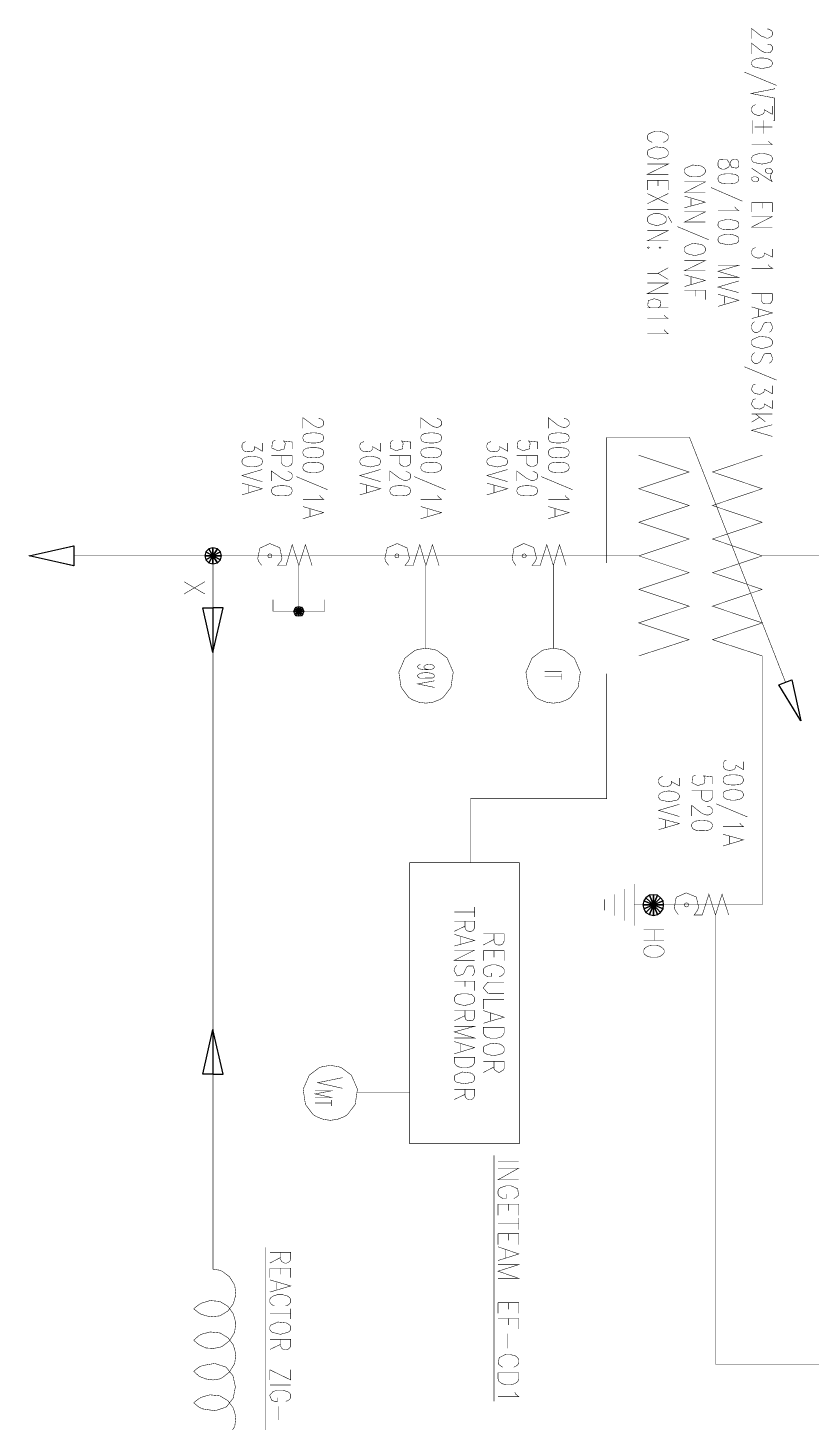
# Model space of a CAD drawing. Extents: x 0.1 to 11.6, y 0.2 to 16.4.
# Drawn here: x 1.821 to 3.105, y 8.821 to 11.108 of the extents above; entities that cross this region are included whole.
import ezdxf

# ---------------------------------------------------------------- set-up
doc = ezdxf.new("R2010")
doc.units = 0
doc.header["$MEASUREMENT"] = 0

msp = doc.modelspace()

# ---------------------------------------------------------------- linework, layer by layer
at = {"color": 0, "const_width": 0.000833}
for points in [[(3.03331, 11.1058), (3.035, 11.1058), (3.03999, 11.1033), (3.04167, 11.1008), (3.04167, 11.0958), (3.03999, 11.0933), (3.035, 11.0908), (3.03168, 11.0908), (3.02832, 11.0925), (3.02333, 11.0941), (3.00749, 11.1067), (3.00749, 11.09)], [(3.03331, 11.0808), (3.035, 11.0808), (3.03836, 11.08), (3.03999, 11.0792), (3.04167, 11.0767), (3.04167, 11.0717), (3.03999, 11.0692), (3.03836, 11.0675), (3.035, 11.0667), (3.03168, 11.0667), (3.02832, 11.0675), (3.02333, 11.07), (3.00749, 11.0825), (3.00749, 11.065)], [(3.04833, 11.0133), (2.99582, 11.035)], [(3.04497, 11.0092), (3.04497, 11.0075), (3.00667, 11), (3.04497, 10.9925), (3.04497, 10.955), (3.04249, 10.955)], [(3.04167, 10.9792), (3.04167, 10.9658), (3.02832, 10.9733), (3.02832, 10.9691), (3.02669, 10.9666), (3.02501, 10.9658), (3.02083, 10.9641), (3.01753, 10.9641), (3.01247, 10.9658), (3.00917, 10.9683), (3.00749, 10.9716), (3.00749, 10.9758), (3.00917, 10.9792), (3.01417, 10.9817)], [(3.00917, 10.9558), (3.00917, 10.9341)], [(3.02669, 10.9558), (3.02669, 10.9341)], [(2.86253, 10.92), (2.86583, 10.9208), (2.86914, 10.9233), (2.87082, 10.9258), (2.87082, 10.9308), (2.86914, 10.9333), (2.86253, 10.9366), (2.85747, 10.9375), (2.84918, 10.9375), (2.845, 10.9366), (2.83832, 10.9333), (2.83664, 10.9308), (2.83664, 10.9258), (2.83832, 10.9233), (2.84169, 10.9208), (2.845, 10.92)], [(3.04167, 10.945), (3.01247, 10.945)], [(3.035, 10.9217), (3.03668, 10.92), (3.04167, 10.9158), (3.00749, 10.9158)], [(2.83664, 10.8842), (2.87082, 10.8842), (2.83664, 10.8675), (2.87082, 10.8675)], [(3.04167, 10.855), (3.00749, 10.8775)], [(3.04167, 10.8708), (3.03836, 10.8683), (3.035, 10.8683), (3.03168, 10.87), (3.03, 10.8725), (3.03, 10.875), (3.03331, 10.8775), (3.03668, 10.8775), (3.03999, 10.8758), (3.04167, 10.8733), (3.04167, 10.8708), (3.03999, 10.8683), (3.03836, 10.865), (3.03836, 10.8617), (3.03999, 10.8575), (3.04167, 10.855)], [(2.83664, 10.8575), (2.87082, 10.8575), (2.87082, 10.8416)], [(2.83664, 10.8575), (2.83664, 10.8416)], [(2.85417, 10.8575), (2.85417, 10.8483)], [(2.89751, 10.855), (2.93164, 10.855), (2.89751, 10.8375), (2.93164, 10.8375)], [(2.99251, 10.8233), (2.94081, 10.8458)], [(2.87082, 10.8358), (2.83664, 10.8192)], [(2.87082, 10.8192), (2.83664, 10.8358)], [(2.89751, 10.8317), (2.93164, 10.8217), (2.89751, 10.8125)], [(2.90831, 10.8275), (2.90831, 10.8158)], [(3.00749, 10.8208), (3.04167, 10.8208), (3.04167, 10.8058)], [(3.00749, 10.8208), (3.00749, 10.8058)], [(3.02501, 10.8208), (3.02501, 10.8116)], [(2.87082, 10.81), (2.83664, 10.81)], [(2.87082, 10.7983), (2.87668, 10.7883)], [(2.89751, 10.8058), (2.93164, 10.8058), (2.89751, 10.7892), (2.93164, 10.7892)], [(2.97999, 10.8141), (2.98167, 10.8116), (2.98665, 10.8075), (2.95247, 10.8075)], [(3.00749, 10.7983), (3.04167, 10.7983), (3.00749, 10.7808), (3.04167, 10.7808)], [(2.83664, 10.775), (2.87082, 10.775), (2.83664, 10.7583), (2.87082, 10.7583)], [(2.9375, 10.76), (2.88585, 10.7816)], [(3.04167, 10.745), (3.04167, 10.7317), (3.02832, 10.7383), (3.02832, 10.735), (3.02669, 10.7325), (3.02501, 10.7317), (3.02083, 10.73), (3.01753, 10.73), (3.01247, 10.7317), (3.00917, 10.7342), (3.00749, 10.7375), (3.00749, 10.7408), (3.00917, 10.745), (3.01085, 10.7458), (3.01417, 10.7475)], [(2.89751, 10.7258), (2.93164, 10.7258), (2.89751, 10.7092), (2.93164, 10.7092)], [(2.87082, 10.7141), (2.85417, 10.705), (2.83664, 10.705)], [(2.87082, 10.695), (2.85417, 10.705)], [(2.89751, 10.7025), (2.93164, 10.6933), (2.89751, 10.6833)], [(2.95247, 10.7183), (2.98665, 10.7183), (2.95247, 10.7083), (2.98665, 10.6983), (2.95247, 10.6983)], [(3.035, 10.7191), (3.03668, 10.7166), (3.04167, 10.7133), (3.00749, 10.7133)], [(2.83664, 10.6891), (2.87082, 10.6891), (2.83664, 10.6717), (2.87082, 10.6717)], [(2.90831, 10.6992), (2.90831, 10.6866)], [(2.98665, 10.6925), (2.95247, 10.6825), (2.98665, 10.6733)], [(2.85417, 10.6483), (2.85747, 10.6508), (2.85856, 10.6525), (2.85753, 10.6603), (2.84787, 10.6634), (2.83822, 10.6603), (2.83724, 10.6525), (2.83832, 10.6508), (2.84169, 10.6483)], [(2.89751, 10.6775), (2.93164, 10.6775), (2.93164, 10.6617)], [(2.91499, 10.6775), (2.91499, 10.6675)], [(2.95247, 10.6708), (2.98665, 10.6608), (2.95247, 10.6508)], [(2.96332, 10.6667), (2.96332, 10.655)], [(3.00749, 10.6717), (3.04167, 10.6717), (3.04167, 10.6608), (3.03999, 10.6575), (3.03836, 10.6558), (3.035, 10.655), (3.03, 10.655), (3.02669, 10.6558), (3.02501, 10.6575), (3.02333, 10.6608), (3.02333, 10.6717)], [(2.87082, 10.6483), (2.83664, 10.6483)], [(2.86415, 10.6367), (2.86583, 10.6342), (2.87082, 10.6308), (2.83664, 10.6308)], [(3.00749, 10.65), (3.04167, 10.64), (3.00749, 10.6308)], [(3.01915, 10.6467), (3.01915, 10.6342)], [(2.86415, 10.6125), (2.86583, 10.61), (2.87082, 10.6058), (2.83664, 10.6058)], [(3.03668, 10.6083), (3.03999, 10.6108), (3.04167, 10.615), (3.04189, 10.6172), (3.03857, 10.6249), (3.03017, 10.6247), (3.02832, 10.6233), (3.02669, 10.6208), (3.02333, 10.6133), (3.02165, 10.6108), (3.02083, 10.61), (3.01753, 10.6083), (3.01247, 10.6083), (3.00917, 10.6108), (3.00749, 10.615), (3.00749, 10.6191), (3.00917, 10.6233), (3.01247, 10.6258)], [(3.03668, 10.5575), (3.03999, 10.56), (3.04167, 10.5633), (3.04194, 10.5657), (3.03885, 10.5738), (3.03022, 10.5738), (3.02832, 10.5725), (3.02669, 10.57), (3.02333, 10.5625), (3.02165, 10.56), (3.02083, 10.5591), (3.01753, 10.5575), (3.01247, 10.5575), (3.00917, 10.56), (3.00749, 10.5633), (3.00749, 10.5683), (3.00917, 10.5725), (3.01247, 10.575)], [(3.04833, 10.53), (2.99582, 10.5517)], [(3.04167, 10.5208), (3.04167, 10.5075), (3.02832, 10.515), (3.02832, 10.5117), (3.02746, 10.5099), (3.02121, 10.5065), (3.01247, 10.5079), (3.00726, 10.5138), (3.00928, 10.521), (3.01085, 10.5225), (3.01417, 10.5233)], [(3.04167, 10.4966), (3.04167, 10.4833), (3.02832, 10.4908), (3.02832, 10.4875), (3.02746, 10.4857), (3.02121, 10.4823), (3.01247, 10.4837), (3.00726, 10.4897), (3.00928, 10.4968), (3.01085, 10.4983), (3.01417, 10.4991)], [(3.04167, 10.4742), (3.00749, 10.4742)], [(3.03, 10.4616), (3.01417, 10.4742)], [(2.29753, 10.4666), (2.29915, 10.4666), (2.30251, 10.4658), (2.30414, 10.4641), (2.30583, 10.4616), (2.30583, 10.4567), (2.30414, 10.455), (2.30251, 10.4533), (2.29915, 10.4525), (2.29585, 10.4525), (2.29335, 10.4533), (2.28836, 10.4558), (2.27165, 10.4683), (2.27165, 10.4508)], [(2.49164, 10.4666), (2.49251, 10.4666), (2.49582, 10.4658), (2.4975, 10.4641), (2.49918, 10.4616), (2.49918, 10.4567), (2.49582, 10.4533), (2.49251, 10.4525), (2.49001, 10.4525), (2.48665, 10.4533), (2.48167, 10.4558), (2.465, 10.4683), (2.465, 10.4508)], [(2.69997, 10.4666), (2.70167, 10.4666), (2.70503, 10.4658), (2.70665, 10.4641), (2.70833, 10.4616), (2.70833, 10.4567), (2.70503, 10.4533), (2.70167, 10.4525), (2.69835, 10.4525), (2.69499, 10.4533), (2.69, 10.4558), (2.67415, 10.4683), (2.67415, 10.4508)], [(3.04167, 10.4567), (3.00749, 10.4475), (3.04167, 10.4375)], [(3.02083, 10.4691), (3.00749, 10.4608)], [(2.20503, 10.4267), (2.20503, 10.4133), (2.19249, 10.4208), (2.19249, 10.4167), (2.19081, 10.4142), (2.18918, 10.4133), (2.18419, 10.4125), (2.18083, 10.4125), (2.17583, 10.4133), (2.17333, 10.4158), (2.17165, 10.4192), (2.17165, 10.4233), (2.17333, 10.4267), (2.17503, 10.4275), (2.17751, 10.4291)], [(2.25418, 10.4167), (2.25418, 10.4283), (2.24001, 10.43), (2.24164, 10.4283), (2.24278, 10.4263), (2.24126, 10.417), (2.23047, 10.414), (2.22065, 10.4186), (2.22163, 10.428), (2.22331, 10.43), (2.22667, 10.4308)], [(2.39914, 10.4267), (2.39914, 10.4133), (2.38585, 10.4208), (2.38585, 10.4167), (2.38417, 10.4142), (2.38249, 10.4133), (2.3775, 10.4125), (2.375, 10.4125), (2.37001, 10.4133), (2.36664, 10.4158), (2.36501, 10.4192), (2.36501, 10.4233), (2.36664, 10.4267), (2.37169, 10.4291)], [(2.44835, 10.4167), (2.44835, 10.4283), (2.43332, 10.43), (2.435, 10.4283), (2.43614, 10.4262), (2.43463, 10.417), (2.42421, 10.4141), (2.41476, 10.4187), (2.41581, 10.4281), (2.41749, 10.43), (2.41997, 10.4308)], [(2.60747, 10.4267), (2.60747, 10.4133), (2.59418, 10.4208), (2.59418, 10.4167), (2.5925, 10.4142), (2.59082, 10.4133), (2.58664, 10.4125), (2.58333, 10.4125), (2.57835, 10.4133), (2.57497, 10.4158), (2.57335, 10.4192), (2.57335, 10.4233), (2.57497, 10.4267), (2.58003, 10.4291)], [(2.65668, 10.4167), (2.65668, 10.4283), (2.64165, 10.43), (2.64333, 10.4283), (2.64447, 10.4262), (2.64296, 10.417), (2.63254, 10.4141), (2.6231, 10.4187), (2.62414, 10.4281), (2.62582, 10.43), (2.62918, 10.4308)], [(2.90582, 10.4358), (2.77001, 10.4358), (2.77001, 10.23)], [(3.06332, 10.0341), (2.90582, 10.4358)], [(2.22, 10.4058), (2.25418, 10.4058), (2.25418, 10.3942), (2.2525, 10.3908), (2.25082, 10.39), (2.24832, 10.3883), (2.24333, 10.3883), (2.23833, 10.3908), (2.23665, 10.3942), (2.23665, 10.4058)], [(2.41417, 10.4058), (2.44835, 10.4058), (2.44835, 10.3942), (2.44667, 10.3908), (2.44499, 10.39), (2.44168, 10.3883), (2.43668, 10.3883), (2.43332, 10.39), (2.43164, 10.3908), (2.43001, 10.3942), (2.43001, 10.4058)], [(2.6225, 10.4058), (2.65668, 10.4058), (2.65668, 10.3942), (2.655, 10.3908), (2.65332, 10.39), (2.65001, 10.3883), (2.64501, 10.3883), (2.63997, 10.3908), (2.63835, 10.3942), (2.63835, 10.4058)], [(2.82249, 10.2967), (2.905, 10.3242), (2.82249, 10.3517), (2.905, 10.3792), (2.82249, 10.4066)], [(3.02501, 10.2967), (2.94336, 10.3242), (3.02501, 10.3517), (2.94336, 10.3792), (3.02501, 10.4066)], [(2.20503, 10.3833), (2.17165, 10.3733), (2.20503, 10.3633)], [(2.39914, 10.3833), (2.36501, 10.3733), (2.39914, 10.3633)], [(2.60747, 10.3833), (2.57335, 10.3733), (2.60747, 10.3633)], [(2.17165, 10.3608), (2.20503, 10.3517), (2.17165, 10.3416)], [(2.24669, 10.38), (2.24832, 10.38), (2.25082, 10.3783), (2.2525, 10.3775), (2.25418, 10.375), (2.25418, 10.37), (2.2525, 10.3675), (2.25082, 10.3666), (2.24832, 10.365), (2.24501, 10.365), (2.23665, 10.3691), (2.22, 10.3808), (2.22, 10.3642)], [(2.3125, 10.35), (2.26085, 10.3716)], [(2.36501, 10.3608), (2.39914, 10.3517), (2.36501, 10.3416)], [(2.44, 10.38), (2.44168, 10.38), (2.44667, 10.3775), (2.44835, 10.375), (2.44835, 10.37), (2.44667, 10.3675), (2.44168, 10.365), (2.43832, 10.365), (2.43001, 10.3691), (2.41417, 10.3808), (2.41417, 10.3642)], [(2.50586, 10.35), (2.45415, 10.3716)], [(2.57335, 10.3608), (2.60747, 10.3517), (2.57335, 10.3416)], [(2.64833, 10.38), (2.65001, 10.38), (2.655, 10.3775), (2.65668, 10.375), (2.65668, 10.37), (2.655, 10.3675), (2.65001, 10.365), (2.64665, 10.365), (2.63835, 10.3691), (2.6225, 10.3808), (2.6225, 10.3642)], [(2.71419, 10.35), (2.66249, 10.3716)], [(2.18251, 10.3575), (2.18251, 10.345)], [(2.29915, 10.3408), (2.30083, 10.3383), (2.30583, 10.3342), (2.27165, 10.3342)], [(2.37582, 10.3575), (2.37582, 10.345)], [(2.49251, 10.3408), (2.49414, 10.3383), (2.49918, 10.3342), (2.465, 10.3342)], [(2.58501, 10.3575), (2.58501, 10.345)], [(2.70167, 10.3408), (2.70335, 10.3383), (2.70833, 10.3342), (2.67415, 10.3342)], [(2.27165, 10.3225), (2.30583, 10.3125), (2.27165, 10.3025)], [(2.28331, 10.3183), (2.28331, 10.3066)], [(2.465, 10.3225), (2.49918, 10.3125), (2.465, 10.3025)], [(2.47667, 10.3183), (2.47667, 10.3066)], [(2.67415, 10.3225), (2.70833, 10.3125), (2.67415, 10.3025)], [(2.685, 10.3183), (2.685, 10.3066)], [(2.82249, 10.1866), (2.905, 10.2141), (2.82249, 10.2416), (2.905, 10.2692), (2.82249, 10.2967)], [(3.02501, 10.1866), (2.94336, 10.2141), (3.02501, 10.2416), (2.94336, 10.2692), (3.02501, 10.2967)], [(2.20415, 10.2258), (2.19917, 10.2325), (2.19754, 10.2372), (2.20107, 10.2542), (2.21733, 10.2618), (2.23367, 10.255), (2.23736, 10.2381), (2.23583, 10.2333), (2.22999, 10.2258), (2.24414, 10.2258)], [(2.28668, 10.2258), (2.27582, 10.26), (2.26497, 10.2258), (2.25418, 10.26), (2.24414, 10.2258)], [(2.41249, 10.2258), (2.4075, 10.2325), (2.40603, 10.2374), (2.41004, 10.2547), (2.42626, 10.2619), (2.44243, 10.2546), (2.44646, 10.238), (2.44499, 10.2333), (2.43918, 10.2258), (2.45247, 10.2258)], [(2.49501, 10.2258), (2.48415, 10.26), (2.47331, 10.2258), (2.46332, 10.26), (2.45247, 10.2258)], [(2.62082, 10.2258), (2.61664, 10.2325), (2.61486, 10.237), (2.61778, 10.254), (2.63385, 10.2619), (2.65039, 10.2553), (2.65474, 10.2382), (2.65332, 10.2333), (2.64751, 10.2258), (2.66081, 10.2258)], [(2.70335, 10.2258), (2.69249, 10.26), (2.68251, 10.2258), (2.67165, 10.26), (2.66081, 10.2258)], [(2.82249, 10.2416), (1.89583, 10.2416)], [(2.12418, 10.1566), (2.12418, 10.2416)], [(2.26497, 10.225), (2.26497, 10.1508)], [(2.47331, 10.2258), (2.47331, 10.09)], [(2.68251, 10.2258), (2.68251, 10.09)], [(7.48503, 10.2416), (3.02501, 10.2416)], [(2.11083, 10.1992), (2.07667, 10.1791)], [(2.11083, 10.1791), (2.07667, 10.1992)], [(2.82249, 10.0775), (2.905, 10.1042), (2.82249, 10.1317), (2.905, 10.1591), (2.82249, 10.1866)], [(3.02501, 10.0775), (2.94336, 10.1042), (3.02501, 10.1317), (2.94336, 10.1591), (3.02501, 10.1866)], [(2.10747, 10.1566), (2.14085, 10.1566), (2.12418, 10.0833)], [(2.30751, 10.17), (2.30751, 10.1508), (2.2225, 10.1508), (2.2225, 10.17)], [(2.12418, 10.0833), (2.12418, 9.33165)], [(2.47835, 10.055), (2.47418, 10.0558), (2.47168, 10.0566), (2.47, 10.0591), (2.47, 10.06), (2.47168, 10.0616), (2.47418, 10.0633), (2.47835, 10.0641), (2.47917, 10.0641), (2.48335, 10.0633), (2.48583, 10.0616), (2.48753, 10.06), (2.48753, 10.0591), (2.48583, 10.0566), (2.48335, 10.0558), (2.47835, 10.055), (2.47168, 10.055), (2.465, 10.0558), (2.46164, 10.0566), (2.46001, 10.0591), (2.46001, 10.0608), (2.46164, 10.0625), (2.46419, 10.0633)], [(3.02501, 10.0775), (3.02501, 9.66917), (2.815, 9.66917)], [(2.77001, 10.0483), (2.77001, 9.84332), (2.54665, 9.84332), (2.54665, 9.73833)], [(2.69586, 10.0517), (2.66835, 10.0517)], [(2.69586, 10.0433), (2.66835, 10.0433)], [(2.69586, 10.0483), (2.69586, 10.0383)], [(2.48753, 10.0367), (2.46001, 10.0316), (2.48753, 10.0258)], [(2.99414, 9.90414), (2.99414, 9.89085), (2.98167, 9.89833), (2.98167, 9.89497), (2.97999, 9.89247), (2.97835, 9.89085), (2.97331, 9.88997), (2.97, 9.88997), (2.965, 9.89085), (2.96251, 9.89333), (2.96083, 9.89751), (2.96083, 9.90082), (2.96332, 9.90582), (2.96669, 9.90668)], [(2.88917, 9.8775), (2.88917, 9.86415), (2.87582, 9.87164), (2.87582, 9.86751), (2.87418, 9.86501), (2.8725, 9.86415), (2.86833, 9.86333), (2.86501, 9.86333), (2.86003, 9.86415), (2.85667, 9.86664), (2.85499, 9.87001), (2.85499, 9.87414), (2.85667, 9.8775), (2.86165, 9.87999)], [(2.94336, 9.86751), (2.94336, 9.87918), (2.92833, 9.88081), (2.93001, 9.87918), (2.93115, 9.87706), (2.92964, 9.86789), (2.91922, 9.8649), (2.90983, 9.86947), (2.91081, 9.87885), (2.91249, 9.88081), (2.91585, 9.88167)], [(2.90918, 9.85667), (2.94336, 9.85667), (2.94336, 9.84581), (2.94168, 9.84164), (2.93668, 9.83914), (2.93164, 9.83914), (2.92665, 9.84164), (2.92503, 9.84581), (2.92503, 9.85667)], [(2.88917, 9.83415), (2.85499, 9.82417), (2.88917, 9.81418)], [(2.935, 9.83083), (2.93668, 9.83083), (2.94, 9.82997), (2.94168, 9.82835), (2.94336, 9.82585), (2.94336, 9.82081), (2.94, 9.81749), (2.93668, 9.81668), (2.93332, 9.81668), (2.93001, 9.81749), (2.92503, 9.81999), (2.90918, 9.83247), (2.90918, 9.815)], [(3.00082, 9.81332), (2.94917, 9.83501)], [(2.85499, 9.81164), (2.88917, 9.80251), (2.85499, 9.79249)], [(2.86664, 9.80832), (2.86664, 9.79585)], [(2.98833, 9.80333), (2.99001, 9.80083), (2.99414, 9.79747), (2.96083, 9.79747)], [(2.96083, 9.785), (2.99414, 9.77582), (2.96083, 9.76585)], [(2.97168, 9.78168), (2.97168, 9.76915)], [(2.815, 9.70335), (2.815, 9.63499)], [(2.76665, 9.67833), (2.76665, 9.66)], [(2.78331, 9.68664), (2.78331, 9.65164)], [(2.79915, 9.69499), (2.79915, 9.64333)], [(2.88747, 9.65332), (2.88249, 9.66), (2.88075, 9.66461), (2.88396, 9.68158), (2.90028, 9.68892), (2.91689, 9.68201), (2.92074, 9.66536), (2.91917, 9.66081), (2.91336, 9.6525), (2.92665, 9.6525)], [(2.97, 9.6525), (2.95915, 9.68664), (2.94835, 9.6525), (2.9375, 9.68664), (2.92665, 9.6525)], [(2.55333, 9.6575), (2.52001, 9.6575)], [(2.55333, 9.66581), (2.55333, 9.64914)], [(2.94835, 9.6525), (2.94835, 8.91581)], [(2.52001, 9.64247), (2.55333, 9.64247), (2.55333, 9.63167), (2.55165, 9.62831), (2.55003, 9.62663), (2.54753, 9.62582), (2.54417, 9.62582), (2.54085, 9.62663), (2.53917, 9.62831), (2.53749, 9.63167), (2.53749, 9.64247)], [(2.53749, 9.63417), (2.52001, 9.62582)], [(2.86415, 9.62831), (2.83083, 9.62831)], [(2.84831, 9.62831), (2.84831, 9.61083)], [(2.52001, 9.62082), (2.55333, 9.61083), (2.52001, 9.60167)], [(2.53082, 9.61751), (2.53082, 9.60499)], [(2.56749, 9.62164), (2.60167, 9.62164), (2.60167, 9.60997), (2.59999, 9.60579), (2.59836, 9.60417), (2.595, 9.60331), (2.59169, 9.60331), (2.58832, 9.60417), (2.58664, 9.60579), (2.58501, 9.60997), (2.58501, 9.62164)], [(2.58501, 9.61247), (2.56749, 9.60331)], [(2.86415, 9.61083), (2.83083, 9.61083)], [(2.52001, 9.595), (2.55333, 9.595), (2.52001, 9.57835), (2.55333, 9.57835)], [(2.56749, 9.59412), (2.60167, 9.59412), (2.60167, 9.57747)], [(2.56749, 9.59412), (2.56749, 9.57747)], [(2.58501, 9.59412), (2.58501, 9.58333)], [(2.54915, 9.55246), (2.55165, 9.55501), (2.55333, 9.55914), (2.5535, 9.56136), (2.55063, 9.56901), (2.54258, 9.56879), (2.54085, 9.56749), (2.53917, 9.565), (2.53586, 9.55751), (2.5344, 9.55539), (2.52468, 9.55257), (2.51958, 9.56153), (2.52001, 9.56413), (2.52165, 9.56749), (2.52414, 9.56999)], [(2.59332, 9.55165), (2.59668, 9.55246), (2.59999, 9.55501), (2.60167, 9.55751), (2.60167, 9.56332), (2.59999, 9.56581), (2.59668, 9.56831), (2.59332, 9.56917), (2.58832, 9.57081), (2.58083, 9.57081), (2.57585, 9.56917), (2.57249, 9.56831), (2.56917, 9.56581), (2.56749, 9.56332), (2.56749, 9.55751), (2.56917, 9.55501), (2.57249, 9.55246), (2.57585, 9.55165), (2.58083, 9.55165), (2.58083, 9.55751)], [(2.52001, 9.54417), (2.55333, 9.54417), (2.55333, 9.52832)], [(2.53749, 9.54417), (2.53749, 9.535)], [(2.60167, 9.54249), (2.57753, 9.54249), (2.57465, 9.54204), (2.56733, 9.53331), (2.57465, 9.52458), (2.57753, 9.52414), (2.60167, 9.52414)], [(2.60167, 9.51417), (2.56749, 9.51417), (2.56749, 9.49832)], [(2.52001, 9.49582), (2.55333, 9.49582), (2.55333, 9.48497), (2.55165, 9.48079), (2.55003, 9.47999), (2.54753, 9.47917), (2.54417, 9.47917), (2.54085, 9.47999), (2.53917, 9.48079), (2.53749, 9.48497), (2.53749, 9.49582)], [(2.56749, 9.49582), (2.60167, 9.48497), (2.56749, 9.47499)], [(2.57915, 9.49164), (2.57915, 9.47917)], [(2.52001, 9.47), (2.55333, 9.47), (2.52001, 9.46083), (2.55333, 9.45085), (2.52001, 9.45085)], [(2.53749, 9.48747), (2.52001, 9.47917)], [(2.14085, 9.39165), (2.10747, 9.39165), (2.12418, 9.465)], [(2.52001, 9.44499), (2.55333, 9.435), (2.52001, 9.42497)], [(2.53082, 9.44081), (2.53082, 9.42914)], [(2.56749, 9.41249), (2.60167, 9.41249), (2.60167, 9.40082), (2.60097, 9.39871), (2.59332, 9.39399), (2.58572, 9.39871), (2.58501, 9.40082), (2.58501, 9.41249)], [(2.58501, 9.40332), (2.56749, 9.39415)], [(2.33664, 9.38579), (2.29585, 9.3775), (2.33664, 9.36833)], [(2.29167, 9.36415), (2.31836, 9.36415), (2.29167, 9.35915), (2.31836, 9.35331), (2.29167, 9.35331)], [(2.36165, 9.36083), (2.44667, 9.36083)], [(2.52001, 9.36664), (2.55333, 9.36664), (2.55333, 9.35579), (2.55165, 9.35249), (2.55003, 9.35081), (2.54753, 9.34999), (2.54417, 9.34999), (2.54085, 9.35081), (2.53917, 9.35249), (2.53749, 9.35579), (2.53749, 9.36664)], [(2.53749, 9.35835), (2.52001, 9.34999)], [(2.12418, 9.33165), (2.12418, 9.07167)], [(2.12418, 9.33165), (2.125, 9.33165)], [(2.31836, 9.34412), (2.29167, 9.34412)], [(2.31836, 9.34918), (2.31836, 9.33914)], [(2.58501, 9.25831), (2.58501, 8.85499)], [(2.62582, 9.24832), (2.59169, 9.24832)], [(2.59169, 9.23747), (2.62582, 9.23747), (2.59169, 9.21832), (2.62582, 9.21832)], [(2.61751, 9.1875), (2.62082, 9.18913), (2.62418, 9.19168), (2.62537, 9.19396), (2.62392, 9.2035), (2.61469, 9.20779), (2.61253, 9.20833), (2.60499, 9.20833), (2.59999, 9.20665), (2.59668, 9.20583), (2.59332, 9.20335), (2.59169, 9.19997), (2.59169, 9.19499), (2.59332, 9.19168), (2.59668, 9.18913), (2.59999, 9.1875), (2.60499, 9.1875), (2.60499, 9.19499)], [(2.59169, 9.17833), (2.62582, 9.17833), (2.62582, 9.16)], [(2.59169, 9.17833), (2.59169, 9.16)], [(2.60915, 9.17833), (2.60915, 9.16749)], [(2.62582, 9.14665), (2.59169, 9.14665)], [(2.62582, 9.15582), (2.62582, 9.13667)], [(2.59169, 9.12999), (2.62582, 9.12999), (2.62582, 9.11165)], [(2.59169, 9.12999), (2.59169, 9.11165)], [(2.60915, 9.12999), (2.60915, 9.11914)], [(2.21083, 9.10747), (2.21083, 8.75163)], [(2.59169, 9.10835), (2.62582, 9.09662), (2.59169, 9.08583)], [(2.60335, 9.10417), (2.60335, 9.09)], [(2.2175, 9.09918), (2.25168, 9.09918), (2.25168, 9.08832), (2.25, 9.08415), (2.24501, 9.08165), (2.24164, 9.08165), (2.23665, 9.08415), (2.23503, 9.08832), (2.23503, 9.09918)], [(2.23503, 9.09082), (2.2175, 9.08165)], [(2.59169, 9.07915), (2.62582, 9.07915), (2.59169, 9.06831), (2.62582, 9.05664), (2.59169, 9.05664)], [(2.0925, 9.00667), (2.10086, 9), (2.10499, 8.99761), (2.11936, 8.99349), (2.13558, 8.99511), (2.14865, 9.00304), (2.15767, 9.01531), (2.16174, 9.03006), (2.15989, 9.04536), (2.15126, 9.05931), (2.13938, 9.06819), (2.13499, 9.06999), (2.12418, 9.07167)], [(2.2175, 9.07329), (2.25168, 9.07329), (2.25168, 9.05751)], [(2.2175, 9.07329), (2.2175, 9.05751)], [(2.23503, 9.07329), (2.23503, 9.06332)], [(2.2175, 9.05414), (2.25168, 9.04417), (2.2175, 9.03412)], [(2.22835, 9.04997), (2.22835, 9.03831)], [(2.12418, 8.94168), (2.13499, 8.94331), (2.13938, 8.94515), (2.15115, 8.95404), (2.15972, 8.9681), (2.16157, 8.98356), (2.15756, 8.99843), (2.1486, 9.01079), (2.13553, 9.01872), (2.11936, 9.02024), (2.10499, 9.01585), (2.10086, 9.01335), (2.0925, 9.00667)], [(2.24333, 9.01167), (2.24669, 9.01247), (2.25, 9.01497), (2.25168, 9.01747), (2.25168, 9.02246), (2.25, 9.02501), (2.24669, 9.0275), (2.24333, 9.02832), (2.23833, 9.03), (2.22999, 9.03), (2.22499, 9.02832), (2.2225, 9.0275), (2.21918, 9.02501), (2.2175, 9.02246), (2.2175, 9.01747), (2.21918, 9.01497), (2.2225, 9.01247), (2.22499, 9.01167)], [(2.59169, 9.01665), (2.62582, 9.01665), (2.62582, 8.99914)], [(2.59169, 9.01665), (2.59169, 8.99914)], [(2.60915, 9.01665), (2.60915, 9.00581)], [(2.25168, 8.99832), (2.2175, 8.99832)], [(2.25168, 9.00667), (2.25168, 8.98996)], [(2.59169, 8.99083), (2.62582, 8.99083), (2.62582, 8.97331)], [(2.60915, 8.99083), (2.60915, 8.97999)], [(2.12418, 8.88997), (2.13499, 8.89165), (2.13938, 8.89367), (2.15115, 8.90289), (2.15978, 8.91704), (2.16168, 8.93235), (2.15776, 8.947), (2.14882, 8.95915), (2.13579, 8.96701), (2.11951, 8.96875), (2.10508, 8.96485), (2.10086, 8.96251), (2.0925, 8.95497)], [(2.60667, 8.96582), (2.60667, 8.94168)], [(2.0925, 8.95497), (2.10167, 8.94749), (2.11253, 8.94249), (2.12418, 8.94168)], [(2.2175, 8.95665), (2.25168, 8.95665), (2.25168, 8.94581), (2.25, 8.94249), (2.24832, 8.94081), (2.24501, 8.94), (2.24164, 8.94), (2.23833, 8.94081), (2.23665, 8.94249), (2.23503, 8.94581), (2.23503, 8.95665)], [(2.23503, 8.94829), (2.2175, 8.94)], [(2.61751, 8.91081), (2.62082, 8.91249), (2.62418, 8.91499), (2.62582, 8.91829), (2.62582, 8.92333), (2.62418, 8.92583), (2.62082, 8.92914), (2.61751, 8.93001), (2.61253, 8.93164), (2.60499, 8.93164), (2.60281, 8.93126), (2.59358, 8.92643), (2.59201, 8.91699), (2.59332, 8.91499), (2.59668, 8.91249), (2.59999, 8.91081)], [(2.0925, 8.85249), (2.10167, 8.845), (2.10764, 8.84244), (2.12782, 8.83942), (2.14638, 8.84586), (2.15739, 8.86025), (2.16092, 8.87858), (2.15696, 8.89686), (2.14561, 8.91103), (2.1269, 8.91704), (2.10682, 8.91357), (2.10086, 8.91081), (2.0925, 8.90414)], [(2.0925, 8.90414), (2.10167, 8.89583), (2.11253, 8.89165), (2.12418, 8.88997)], [(2.2175, 8.90662), (2.25168, 8.88997), (2.25168, 8.90662)], [(2.2175, 8.90662), (2.2175, 8.88997)], [(4.82747, 8.91581), (2.94835, 8.91581)], [(2.24333, 8.85499), (2.24669, 8.85579), (2.25, 8.85835), (2.25168, 8.86083), (2.25168, 8.86583), (2.25, 8.86833), (2.24669, 8.87082), (2.24333, 8.87164), (2.23833, 8.87332), (2.22999, 8.87332), (2.22499, 8.87164), (2.22276, 8.8711), (2.21712, 8.86464), (2.22054, 8.85682), (2.2225, 8.85579), (2.22499, 8.85499), (2.22999, 8.85499), (2.22999, 8.86083)], [(2.25168, 8.88167), (2.2175, 8.88167)], [(2.12418, 8.78749), (2.13499, 8.78917), (2.13938, 8.79101), (2.15132, 8.79992), (2.15994, 8.81386), (2.16174, 8.8291), (2.15761, 8.84381), (2.14854, 8.85601), (2.13547, 8.86393), (2.11925, 8.86561), (2.10499, 8.86154), (2.10086, 8.85915), (2.0925, 8.85249)], [(2.61919, 8.87001), (2.62082, 8.86664), (2.62582, 8.86247), (2.59169, 8.86247)], [(2.23167, 8.84668), (2.23167, 8.82417)]]:
    msp.add_lwpolyline(points, dxfattribs=at)
for points in [[(3.04167, 11.0508), (3.03999, 11.0541), (3.035, 11.0566), (3.02669, 11.0583), (3.02165, 11.0583), (3.01417, 11.0566), (3.00917, 11.0541), (3.00749, 11.0508), (3.00749, 11.0483), (3.00917, 11.045), (3.01129, 11.0436), (3.02458, 11.0408), (3.03788, 11.0436), (3.03999, 11.045), (3.04167, 11.0483), (3.04167, 11.0508)], [(2.87082, 10.905), (2.86914, 10.9075), (2.86583, 10.91), (2.8635, 10.911), (2.85004, 10.9125), (2.83817, 10.9073), (2.83664, 10.905), (2.83664, 10.9), (2.83832, 10.8975), (2.84044, 10.8957), (2.85374, 10.8923), (2.86697, 10.8958), (2.86914, 10.8975), (2.87082, 10.9), (2.87082, 10.905)], [(2.98665, 10.8867), (2.98503, 10.8908), (2.98167, 10.8917), (2.97835, 10.8917), (2.97499, 10.8908), (2.97331, 10.8883), (2.97168, 10.8833), (2.97, 10.8792), (2.96332, 10.8758), (2.95915, 10.8758), (2.95415, 10.8783), (2.95247, 10.8817), (2.95247, 10.8867), (2.95415, 10.8908), (2.95708, 10.8919), (2.96712, 10.8917), (2.97157, 10.8854), (2.97504, 10.8786), (2.98281, 10.8776), (2.98503, 10.8783), (2.98665, 10.8817), (2.98665, 10.8867)], [(3.04167, 10.8942), (3.03999, 10.8975), (3.035, 10.9), (3.02669, 10.9016), (3.02165, 10.9016), (3.01417, 10.9), (3.00917, 10.8975), (3.00749, 10.8942), (3.00749, 10.8917), (3.00917, 10.8883), (3.01129, 10.8869), (3.02458, 10.8841), (3.03788, 10.8869), (3.03999, 10.8883), (3.04167, 10.8917), (3.04167, 10.8942)], [(2.93164, 10.875), (2.93001, 10.8775), (2.92665, 10.88), (2.92492, 10.8811), (2.91103, 10.8827), (2.89854, 10.8773), (2.89751, 10.875), (2.89751, 10.8708), (2.89914, 10.8683), (2.9025, 10.8658), (2.90582, 10.8642), (2.91, 10.8633), (2.91835, 10.8633), (2.92333, 10.8642), (2.92665, 10.8658), (2.93001, 10.8683), (2.93164, 10.8708), (2.93164, 10.875)], [(2.98665, 10.8617), (2.98503, 10.865), (2.97999, 10.8675), (2.97168, 10.8683), (2.96669, 10.8683), (2.95915, 10.8675), (2.95415, 10.865), (2.95247, 10.8617), (2.95247, 10.8592), (2.95415, 10.855), (2.95915, 10.8525), (2.96669, 10.8517), (2.97168, 10.8517), (2.97999, 10.8525), (2.98503, 10.855), (2.98665, 10.8592), (2.98665, 10.8617)], [(3.01915, 10.86), (3.01753, 10.8625), (3.01417, 10.8633), (3.01085, 10.8633), (3.00749, 10.8617), (3.00749, 10.8592), (3.00917, 10.8567), (3.01247, 10.855), (3.01585, 10.855), (3.01915, 10.8575), (3.01915, 10.86)], [(2.86751, 10.7958), (2.86583, 10.7983), (2.86253, 10.8008), (2.85585, 10.8033), (2.84831, 10.8033), (2.84169, 10.8008), (2.83832, 10.7983), (2.83664, 10.7958), (2.83664, 10.7908), (2.83832, 10.7883), (2.84022, 10.7866), (2.85206, 10.783), (2.86388, 10.7866), (2.86583, 10.7883), (2.86751, 10.7908), (2.86751, 10.7958)], [(2.98665, 10.7858), (2.98503, 10.79), (2.97999, 10.7917), (2.97168, 10.7933), (2.96669, 10.7933), (2.95915, 10.7917), (2.95415, 10.79), (2.95247, 10.7858), (2.95247, 10.7833), (2.95415, 10.78), (2.95915, 10.7775), (2.96669, 10.7766), (2.97168, 10.7766), (2.97999, 10.7775), (2.98503, 10.78), (2.98665, 10.7833), (2.98665, 10.7858)], [(2.84, 10.7475), (2.83832, 10.7483), (2.83664, 10.7475), (2.83832, 10.7458), (2.84, 10.7475)], [(2.85915, 10.7475), (2.85747, 10.7483), (2.85585, 10.7475), (2.85747, 10.7458), (2.85915, 10.7475)], [(2.93164, 10.7466), (2.93001, 10.7491), (2.92665, 10.7516), (2.92432, 10.7526), (2.91086, 10.7541), (2.89903, 10.749), (2.89751, 10.7466), (2.89751, 10.7416), (2.89914, 10.7392), (2.90126, 10.7374), (2.91456, 10.734), (2.92785, 10.7375), (2.93001, 10.7392), (2.93164, 10.7416), (2.93164, 10.7466)], [(2.98665, 10.7617), (2.98503, 10.765), (2.97999, 10.7675), (2.97168, 10.7692), (2.96669, 10.7692), (2.95915, 10.7675), (2.95415, 10.765), (2.95247, 10.7617), (2.95247, 10.7592), (2.95415, 10.7558), (2.95628, 10.7544), (2.96957, 10.7516), (2.98286, 10.7544), (2.98503, 10.7558), (2.98665, 10.7592), (2.98665, 10.7617)], [(3.04167, 10.5941), (3.03999, 10.5967), (3.03668, 10.5992), (3.03435, 10.6002), (3.02083, 10.6016), (3.009, 10.5965), (3.00749, 10.5941), (3.00749, 10.5891), (3.00917, 10.5866), (3.01129, 10.585), (3.02458, 10.5815), (3.03782, 10.585), (3.03999, 10.5866), (3.04167, 10.5891), (3.04167, 10.5941)], [(2.30583, 10.4366), (2.30414, 10.44), (2.29915, 10.4425), (2.29167, 10.4433), (2.28668, 10.4433), (2.27832, 10.4425), (2.27333, 10.44), (2.27165, 10.4366), (2.27165, 10.4341), (2.27333, 10.43), (2.27832, 10.4275), (2.28668, 10.4267), (2.29167, 10.4267), (2.29915, 10.4275), (2.30414, 10.43), (2.30583, 10.4341), (2.30583, 10.4366)], [(2.49918, 10.4366), (2.4975, 10.44), (2.49251, 10.4425), (2.48503, 10.4433), (2.47999, 10.4433), (2.47168, 10.4425), (2.46669, 10.44), (2.465, 10.4366), (2.465, 10.4341), (2.46669, 10.43), (2.47168, 10.4275), (2.47999, 10.4267), (2.48503, 10.4267), (2.49251, 10.4275), (2.4975, 10.43), (2.49918, 10.4341), (2.49918, 10.4366)], [(2.70833, 10.4366), (2.70665, 10.44), (2.70167, 10.4425), (2.69336, 10.4433), (2.68832, 10.4433), (2.68001, 10.4425), (2.67583, 10.44), (2.67415, 10.4366), (2.67415, 10.4341), (2.67583, 10.43), (2.68001, 10.4275), (2.68832, 10.4267), (2.69336, 10.4267), (2.70167, 10.4275), (2.70665, 10.43), (2.70833, 10.4341), (2.70833, 10.4366)], [(2.20503, 10.3975), (2.20415, 10.4008), (2.19917, 10.4033), (2.19081, 10.405), (2.18582, 10.405), (2.17751, 10.4033), (2.17333, 10.4008), (2.17165, 10.3975), (2.17165, 10.395), (2.17333, 10.3917), (2.17751, 10.3892), (2.18582, 10.3875), (2.19081, 10.3875), (2.19917, 10.3892), (2.20415, 10.3917), (2.20503, 10.395), (2.20503, 10.3975)], [(2.30583, 10.4125), (2.30414, 10.4158), (2.29915, 10.4183), (2.29167, 10.4192), (2.28668, 10.4192), (2.27832, 10.4183), (2.27333, 10.4158), (2.27165, 10.4125), (2.27165, 10.41), (2.27333, 10.4058), (2.27832, 10.4033), (2.28668, 10.4025), (2.29167, 10.4025), (2.29915, 10.4033), (2.30414, 10.4058), (2.30583, 10.41), (2.30583, 10.4125)], [(2.39914, 10.3975), (2.39751, 10.4008), (2.39253, 10.4033), (2.38417, 10.405), (2.37918, 10.405), (2.37169, 10.4033), (2.36664, 10.4008), (2.36501, 10.3975), (2.36501, 10.395), (2.36664, 10.3917), (2.36876, 10.3903), (2.38206, 10.3874), (2.39535, 10.3903), (2.39751, 10.3917), (2.39914, 10.395), (2.39914, 10.3975)], [(2.49918, 10.4125), (2.4975, 10.4158), (2.49251, 10.4183), (2.48503, 10.4192), (2.47999, 10.4192), (2.47168, 10.4183), (2.46669, 10.4158), (2.465, 10.4125), (2.465, 10.41), (2.46669, 10.4058), (2.47168, 10.4033), (2.47999, 10.4025), (2.48503, 10.4025), (2.49251, 10.4033), (2.4975, 10.4058), (2.49918, 10.41), (2.49918, 10.4125)], [(2.60747, 10.3975), (2.60585, 10.4008), (2.60086, 10.4033), (2.5925, 10.405), (2.58832, 10.405), (2.58003, 10.4033), (2.57497, 10.4008), (2.57335, 10.3975), (2.57335, 10.395), (2.57497, 10.3917), (2.57704, 10.3903), (2.59039, 10.3874), (2.60374, 10.3903), (2.60585, 10.3917), (2.60747, 10.395), (2.60747, 10.3975)], [(2.70833, 10.4125), (2.70665, 10.4158), (2.70167, 10.4183), (2.69336, 10.4192), (2.68832, 10.4192), (2.68001, 10.4183), (2.67583, 10.4158), (2.67415, 10.4125), (2.67415, 10.41), (2.67583, 10.4058), (2.68001, 10.4033), (2.68832, 10.4025), (2.69336, 10.4025), (2.70167, 10.4033), (2.70665, 10.4058), (2.70833, 10.41), (2.70833, 10.4125)], [(2.30583, 10.3875), (2.30414, 10.3917), (2.29915, 10.3942), (2.29167, 10.395), (2.28668, 10.395), (2.27832, 10.3942), (2.27333, 10.3917), (2.27165, 10.3875), (2.27165, 10.385), (2.27333, 10.3817), (2.27832, 10.3792), (2.28668, 10.3783), (2.29167, 10.3783), (2.29915, 10.3792), (2.30414, 10.3817), (2.30583, 10.385), (2.30583, 10.3875)], [(2.49918, 10.3875), (2.4975, 10.3917), (2.49251, 10.3942), (2.48503, 10.395), (2.47999, 10.395), (2.47168, 10.3942), (2.46669, 10.3917), (2.465, 10.3875), (2.465, 10.385), (2.46669, 10.3817), (2.47168, 10.3792), (2.47999, 10.3783), (2.48503, 10.3783), (2.49251, 10.3792), (2.4975, 10.3817), (2.49918, 10.385), (2.49918, 10.3875)], [(2.70833, 10.3875), (2.70665, 10.3917), (2.70167, 10.3942), (2.69336, 10.395), (2.68832, 10.395), (2.68001, 10.3942), (2.67583, 10.3917), (2.67415, 10.3875), (2.67415, 10.385), (2.67583, 10.3817), (2.68001, 10.3792), (2.68832, 10.3783), (2.69336, 10.3783), (2.70167, 10.3792), (2.70665, 10.3817), (2.70833, 10.385), (2.70833, 10.3875)], [(2.25418, 10.3492), (2.2525, 10.3533), (2.24832, 10.3558), (2.24001, 10.3567), (2.23503, 10.3567), (2.22667, 10.3558), (2.22168, 10.3533), (2.22, 10.3492), (2.22, 10.3475), (2.22168, 10.3433), (2.22667, 10.3408), (2.23503, 10.34), (2.24001, 10.34), (2.24832, 10.3408), (2.2525, 10.3433), (2.25418, 10.3475), (2.25418, 10.3492)], [(2.44835, 10.3492), (2.44667, 10.3533), (2.44168, 10.3558), (2.43332, 10.3567), (2.42833, 10.3567), (2.41997, 10.3558), (2.41585, 10.3533), (2.41417, 10.3492), (2.41417, 10.3475), (2.41585, 10.3433), (2.41997, 10.3408), (2.42833, 10.34), (2.43332, 10.34), (2.44168, 10.3408), (2.44667, 10.3433), (2.44835, 10.3475), (2.44835, 10.3492)], [(2.65668, 10.3492), (2.655, 10.3533), (2.65001, 10.3558), (2.64165, 10.3567), (2.63667, 10.3567), (2.62918, 10.3558), (2.62418, 10.3533), (2.6225, 10.3492), (2.6225, 10.3475), (2.62418, 10.3433), (2.62918, 10.3408), (2.63667, 10.34), (2.64165, 10.34), (2.65001, 10.3408), (2.655, 10.3433), (2.65668, 10.3475), (2.65668, 10.3492)], [(1.89583, 10.225), (1.89583, 10.2583), (1.82249, 10.2416), (1.89583, 10.225)], [(2.2175, 10.245), (2.22, 10.2441), (2.22081, 10.2416), (2.22, 10.2392), (2.2175, 10.2383), (2.215, 10.2392), (2.21419, 10.2416), (2.215, 10.2441), (2.2175, 10.245)], [(2.42583, 10.245), (2.42833, 10.2441), (2.42914, 10.2416), (2.42833, 10.2392), (2.42583, 10.2383), (2.42333, 10.2392), (2.42253, 10.2416), (2.42333, 10.2441), (2.42583, 10.245)], [(2.63499, 10.245), (2.63667, 10.2441), (2.63835, 10.2416), (2.63667, 10.2392), (2.63499, 10.2383), (2.63249, 10.2392), (2.63086, 10.2416), (2.63249, 10.2441), (2.63499, 10.245)], [(2.47331, 10), (2.48503, 10.0016), (2.49582, 10.0058), (2.50146, 10.0091), (2.51443, 10.0258), (2.51828, 10.0508), (2.50819, 10.0741), (2.49126, 10.0867), (2.48503, 10.0883), (2.47331, 10.09), (2.46164, 10.0883), (2.4554, 10.0866), (2.43892, 10.0738), (2.42899, 10.0509), (2.43272, 10.0262), (2.44532, 10.0093), (2.45085, 10.0058), (2.46164, 10.0016), (2.47331, 10)], [(2.68251, 10), (2.69417, 10.0016), (2.70503, 10.0058), (2.7105, 10.0093), (2.7231, 10.0262), (2.72678, 10.0509), (2.7169, 10.0738), (2.70036, 10.0866), (2.69417, 10.0883), (2.68251, 10.09), (2.67085, 10.0883), (2.66456, 10.0867), (2.64762, 10.0741), (2.63747, 10.0508), (2.64133, 10.0258), (2.65429, 10.0091), (2.66, 10.0058), (2.67085, 10.0016), (2.68251, 10)], [(2.48753, 10.0458), (2.48583, 10.0475), (2.48167, 10.0492), (2.47586, 10.05), (2.47168, 10.05), (2.465, 10.0492), (2.46164, 10.0475), (2.46001, 10.0458), (2.46001, 10.0442), (2.46164, 10.0417), (2.46392, 10.0411), (2.48356, 10.0412), (2.48583, 10.0417), (2.48753, 10.0442), (2.48753, 10.0458)], [(2.99414, 9.875), (2.99251, 9.87918), (2.98833, 9.88167), (2.97999, 9.88249), (2.97499, 9.88249), (2.96669, 9.88167), (2.96251, 9.87918), (2.96083, 9.875), (2.96083, 9.8725), (2.96251, 9.86914), (2.96669, 9.86664), (2.97499, 9.86583), (2.97999, 9.86583), (2.98833, 9.86664), (2.99251, 9.86914), (2.99414, 9.8725), (2.99414, 9.875)], [(2.88917, 9.84831), (2.88747, 9.85167), (2.88249, 9.85417), (2.87418, 9.85585), (2.87001, 9.85585), (2.86165, 9.85417), (2.85667, 9.85167), (2.85499, 9.84831), (2.85499, 9.84581), (2.85667, 9.8425), (2.85872, 9.8411), (2.87207, 9.83826), (2.88536, 9.8411), (2.88747, 9.8425), (2.88917, 9.84581), (2.88917, 9.84831)], [(2.99414, 9.85081), (2.99251, 9.85499), (2.98833, 9.85667), (2.97999, 9.85835), (2.97499, 9.85835), (2.96669, 9.85667), (2.96251, 9.85499), (2.96083, 9.85081), (2.96083, 9.84831), (2.96251, 9.845), (2.96669, 9.8425), (2.97499, 9.84082), (2.97999, 9.84082), (2.98833, 9.8425), (2.99251, 9.845), (2.99414, 9.84831), (2.99414, 9.85081)], [(2.94336, 9.80083), (2.94168, 9.80414), (2.93668, 9.80664), (2.92833, 9.80751), (2.92333, 9.80751), (2.91585, 9.80664), (2.91081, 9.80414), (2.90918, 9.80083), (2.90918, 9.79833), (2.91081, 9.79417), (2.91585, 9.79167), (2.92333, 9.79081), (2.92833, 9.79081), (2.93668, 9.79167), (2.94168, 9.79417), (2.94336, 9.79833), (2.94336, 9.80083)], [(2.44667, 9.73833), (2.62668, 9.73833), (2.62668, 9.2775), (2.44667, 9.2775), (2.44667, 9.73833)], [(2.62668, 9.73833), (2.62668, 9.73833)], [(2.90082, 9.67247), (2.90332, 9.67165), (2.90419, 9.66917), (2.90332, 9.66667), (2.90082, 9.66581), (2.89833, 9.66667), (2.89751, 9.66917), (2.89833, 9.67165), (2.90082, 9.67247)], [(2.86415, 9.595), (2.86253, 9.5975), (2.85915, 9.59999), (2.85667, 9.60167), (2.85167, 9.60249), (2.84332, 9.60249), (2.83832, 9.60167), (2.83501, 9.59999), (2.83165, 9.5975), (2.83083, 9.595), (2.83083, 9.59082), (2.83165, 9.58832), (2.83501, 9.58583), (2.83832, 9.58415), (2.84332, 9.58333), (2.85167, 9.58333), (2.85667, 9.58415), (2.85915, 9.58583), (2.86253, 9.58832), (2.86415, 9.59082), (2.86415, 9.595)], [(2.55333, 9.51665), (2.55165, 9.51915), (2.54915, 9.52165), (2.54585, 9.52246), (2.54085, 9.52333), (2.5325, 9.52333), (2.5275, 9.52246), (2.52414, 9.52165), (2.52165, 9.51915), (2.52001, 9.51665), (2.52001, 9.51167), (2.52165, 9.50917), (2.52311, 9.50743), (2.53662, 9.50396), (2.55012, 9.50743), (2.55165, 9.50917), (2.55333, 9.51167), (2.55333, 9.51665)], [(2.56749, 9.46832), (2.60167, 9.46832), (2.60167, 9.45915), (2.59999, 9.45583), (2.59668, 9.45247), (2.59332, 9.45167), (2.58832, 9.44997), (2.58083, 9.44997), (2.57585, 9.45167), (2.57249, 9.45247), (2.56917, 9.45583), (2.56749, 9.45915), (2.56749, 9.46832)], [(2.60167, 9.435), (2.59999, 9.4375), (2.59668, 9.44), (2.59435, 9.44097), (2.58083, 9.44239), (2.56901, 9.43733), (2.56749, 9.435), (2.56749, 9.42914), (2.56917, 9.42665), (2.57129, 9.42497), (2.58458, 9.42156), (2.59782, 9.42497), (2.59999, 9.42665), (2.60167, 9.42914), (2.60167, 9.435)], [(2.31668, 9.31581), (2.32835, 9.31749), (2.33919, 9.32167), (2.34472, 9.32508), (2.35742, 9.3419), (2.36117, 9.36675), (2.35124, 9.38971), (2.33458, 9.40246), (2.32835, 9.40414), (2.31668, 9.40582), (2.30501, 9.40414), (2.29872, 9.40246), (2.28207, 9.38971), (2.27208, 9.36675), (2.27582, 9.3419), (2.28857, 9.32508), (2.29417, 9.32167), (2.30501, 9.31749), (2.31668, 9.31581)], [(2.52001, 9.41917), (2.55333, 9.41917), (2.55333, 9.41081), (2.55165, 9.4075), (2.54915, 9.405), (2.54585, 9.40332), (2.54085, 9.4025), (2.5325, 9.4025), (2.5275, 9.40332), (2.52414, 9.405), (2.52165, 9.4075), (2.52001, 9.41081), (2.52001, 9.41917)], [(2.55333, 9.38747), (2.55165, 9.38997), (2.54915, 9.39247), (2.54682, 9.39339), (2.53321, 9.39507), (2.52138, 9.38997), (2.52001, 9.38747), (2.52001, 9.38249), (2.52165, 9.37999), (2.52322, 9.37853), (2.53662, 9.37554), (2.55007, 9.37853), (2.55165, 9.37999), (2.55333, 9.38249), (2.55333, 9.38747)], [(2.25168, 8.97749), (2.25, 8.97999), (2.24669, 8.98247), (2.24436, 8.98346), (2.23085, 8.98503), (2.21897, 8.97993), (2.2175, 8.97749), (2.2175, 8.9725), (2.21918, 8.97), (2.22125, 8.96821), (2.23454, 8.96479), (2.24783, 8.96838), (2.25, 8.97), (2.25168, 8.9725), (2.25168, 8.97749)], [(2.59169, 8.90164), (2.62582, 8.90164), (2.62582, 8.89165), (2.62418, 8.88747), (2.62082, 8.88499), (2.61751, 8.88331), (2.61253, 8.88249), (2.60499, 8.88249), (2.59999, 8.88331), (2.59668, 8.88499), (2.59332, 8.88747), (2.59169, 8.89165), (2.59169, 8.90164)]]:
    msp.add_lwpolyline(points, close=True, dxfattribs=at)
at = {"color": 0}
for points in [[(1.89583, 10.2583), (1.89583, 10.225), (1.82249, 10.2416)], [(2.11253, 10.2483), (2.11083, 10.2416), (2.12418, 10.2416)], [(2.11751, 10.2533), (2.11253, 10.2483), (2.12418, 10.2416)], [(2.12418, 10.255), (2.11751, 10.2533), (2.12418, 10.2416)], [(2.13167, 10.2533), (2.12418, 10.255), (2.12418, 10.2416)], [(2.13667, 10.2483), (2.13167, 10.2533), (2.12418, 10.2416)], [(2.13835, 10.2416), (2.13667, 10.2483), (2.12418, 10.2416)], [(2.11083, 10.2416), (2.11253, 10.235), (2.12418, 10.2416)], [(2.11253, 10.235), (2.11751, 10.23), (2.12418, 10.2416)], [(2.11751, 10.23), (2.12418, 10.2283), (2.12418, 10.2416)], [(2.12418, 10.2283), (2.13167, 10.23), (2.12418, 10.2416)], [(2.13167, 10.23), (2.13667, 10.235), (2.12418, 10.2416)], [(2.13667, 10.235), (2.13835, 10.2416), (2.12418, 10.2416)], [(2.12418, 10.1566), (2.12418, 10.0833), (2.10747, 10.1566)], [(2.14085, 10.1566), (2.12418, 10.1566), (2.12418, 10.0833)], [(2.25667, 10.1508), (2.25836, 10.1541), (2.26497, 10.1508)], [(2.25836, 10.1541), (2.26085, 10.1575), (2.26497, 10.1508)], [(2.26085, 10.1575), (2.26497, 10.1583), (2.26497, 10.1508)], [(2.26497, 10.1583), (2.26915, 10.1575), (2.26497, 10.1508)], [(2.26915, 10.1575), (2.27165, 10.1541), (2.26497, 10.1508)], [(2.27165, 10.1541), (2.27333, 10.1508), (2.26497, 10.1508)], [(2.25836, 10.1467), (2.25667, 10.1508), (2.26497, 10.1508)], [(2.26085, 10.1433), (2.25836, 10.1467), (2.26497, 10.1508)], [(2.26497, 10.1425), (2.26085, 10.1433), (2.26497, 10.1508)], [(2.27333, 10.1508), (2.27165, 10.1467), (2.26497, 10.1508)], [(2.27165, 10.1467), (2.26915, 10.1433), (2.26497, 10.1508)], [(2.26915, 10.1433), (2.26497, 10.1425), (2.26497, 10.1508)], [(3.07335, 10.0383), (3.08832, 9.97081), (3.05251, 10.03)], [(2.83083, 9.67583), (2.82915, 9.66917), (2.84668, 9.66917)], [(2.83415, 9.68083), (2.83083, 9.67583), (2.84668, 9.66917)], [(2.84, 9.685), (2.83415, 9.68083), (2.84668, 9.66917)], [(2.84668, 9.68582), (2.84, 9.685), (2.84668, 9.66917)], [(2.85335, 9.685), (2.84668, 9.68582), (2.84668, 9.66917)], [(2.85835, 9.68083), (2.85335, 9.685), (2.84668, 9.66917)], [(2.86253, 9.67583), (2.85835, 9.68083), (2.84668, 9.66917)], [(2.86333, 9.66917), (2.86253, 9.67583), (2.84668, 9.66917)], [(2.82915, 9.66917), (2.83083, 9.66249), (2.84668, 9.66917)], [(2.83083, 9.66249), (2.83415, 9.65662), (2.84668, 9.66917)], [(2.83415, 9.65662), (2.84, 9.65332), (2.84668, 9.66917)], [(2.84, 9.65332), (2.84668, 9.65164), (2.84668, 9.66917)], [(2.84668, 9.65164), (2.85335, 9.65332), (2.84668, 9.66917)], [(2.85335, 9.65332), (2.85835, 9.65662), (2.84668, 9.66917)], [(2.85835, 9.65662), (2.86253, 9.66249), (2.84668, 9.66917)], [(2.86253, 9.66249), (2.86333, 9.66917), (2.84668, 9.66917)], [(2.12418, 9.465), (2.12418, 9.39165), (2.10747, 9.39165)], [(2.14085, 9.39165), (2.12418, 9.465), (2.12418, 9.39165)]]:
    msp.add_lwpolyline(points, close=True, dxfattribs=at)

doc.saveas('drawing.dxf')
